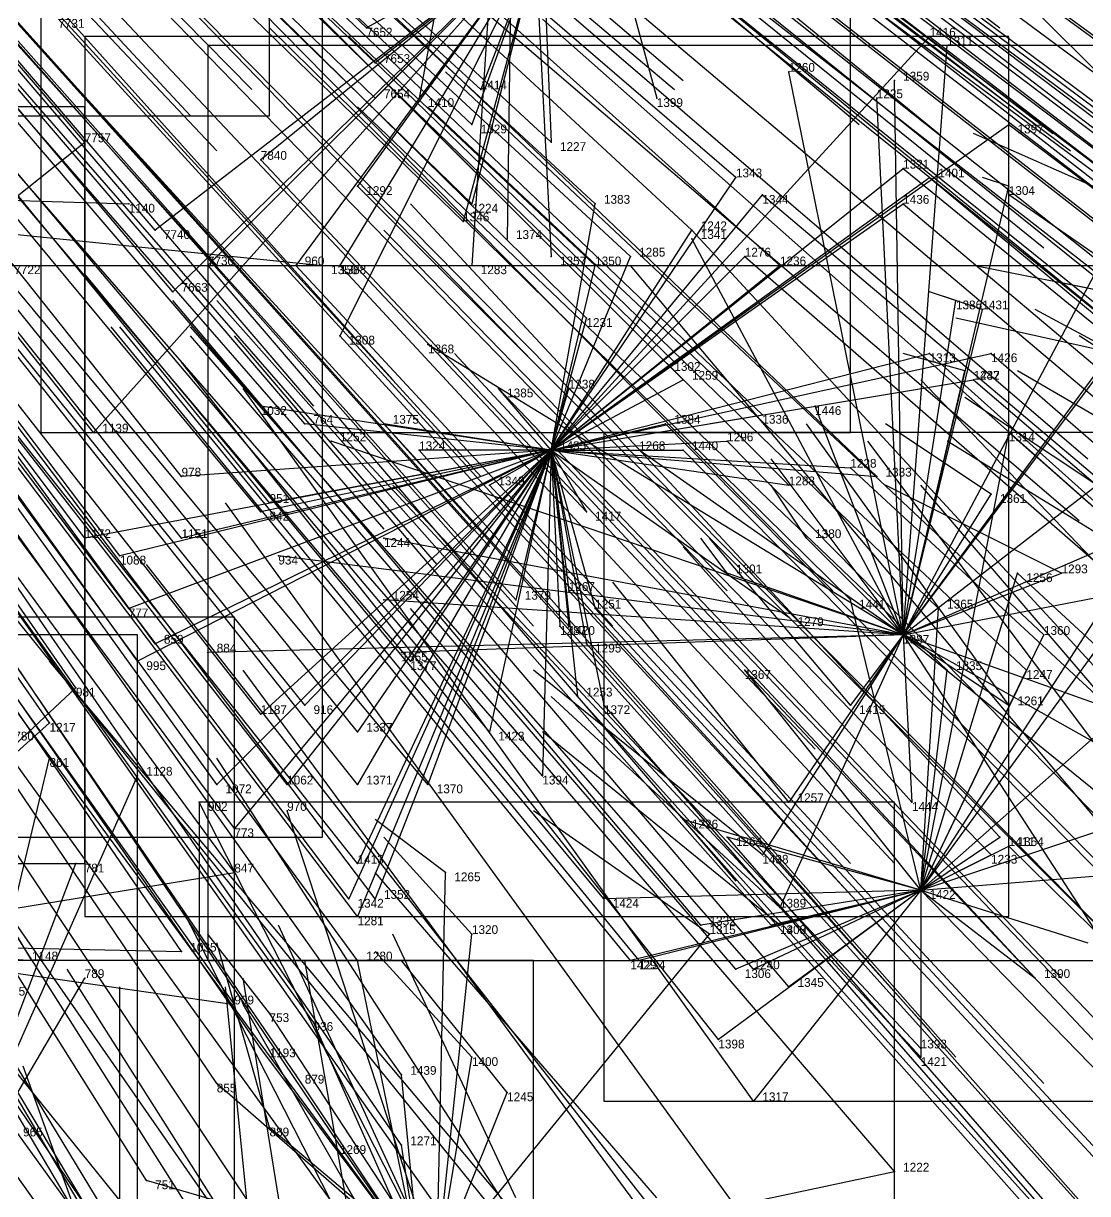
# Model space of a CAD drawing. Extents: x -0.5 to 0.59, y -0.5 to 0.59.
# Drawn here: x 0.224 to 0.345, y -0.3825 to -0.2495 of the extents above; entities that cross this region are included whole.
import ezdxf

# ---------------------------------------------------------------- set-up
doc = ezdxf.new("R2010")
doc.units = 0
for name, color, linetype in [('Clients', 3, 'CONTINUOUS'), ('Facilities', 3, 'CONTINUOUS'), ('Facilities_lines', 3, 'CONTINUOUS'), ('Min_max_boxes', 1, 'CONTINUOUS'), ('Normals', 1, 'CONTINUOUS'), ('Source_points', 5, 'CONTINUOUS'), ('Text', 3, 'CONTINUOUS')]:
    doc.layers.add(name, color=color, linetype=linetype)

msp = doc.modelspace()

# ---------------------------------------------------------------- linework, layer by layer
at = {"layer": 'Clients', "color": 5}
for p in [(0.263, -0.25, -0.907), (0.327, -0.251, -1.029), (0.329, -0.252, -1.25), (0.264, -0.254, -0.916), (0.311, -0.255, -1.25), (0.323, -0.256, -1.25), (0.264, -0.258, -0.923), (0.269, -0.258, -1.25), (0.276, -0.257, -0.942), (0.296, -0.258, -1.25), (0.321, -0.258, -1.25), (0.275, -0.261, -0.949), (0.336, -0.261, -1.064), (0.231, -0.263, -0.874), (0.284, -0.263, -0.968), (0.251, -0.265, -0.911), (0.324, -0.266, -1.046), (0.305, -0.267, -1.012), (0.327, -0.267, -1.055), (0.262, -0.268, -0.937), (0.336, -0.268, -1.25), (0.308, -0.269, -1.022), (0.236, -0.27, -1.25), (0.275, -0.27, -0.963), (0.289, -0.27, -0.989), (0.324, -0.27, -1.054), (0.274, -0.272, -0.964), (0.239, -0.273, -0.908), (0.3, -0.273, -1.014), (0.279, -0.274, -1.25), (0.3, -0.274, -1.25), (0.284, -0.276, -1.25), (0.293, -0.276, -1.006), (0.306, -0.276, -1.029), (0.245, -0.277, -0.923), (0.255, -0.277, -0.942), (0.258, -0.277, -1.25), (0.26, -0.277, -0.95), (0.275, -0.277, -1.25), (0.289, -0.277, -1), (0.31, -0.277, -1.039), (0.241, -0.28, -0.924), (0.33, -0.281, -1.25), (0.288, -0.283, -1.01), (0.333, -0.282, -1.25), (0.26, -0.285, -0.965), (0.27, -0.286, -1.25), (0.327, -0.287, -1.087), (0.334, -0.287, -1.101), (0.298, -0.288, -1.036), (0.331, -0.289, -1.25), (0.278, -0.291, -1.008), (0.286, -0.291, -1.02), (0.299, -0.29, -1.041), (0.332, -0.29, -1.101), (0.251, -0.293, -0.965), (0.314, -0.293, -1.25), (0.256, -0.295, -0.977), (0.265, -0.295, -0.991), (0.297, -0.295, -1.046), (0.308, -0.294, -1.065), (0.232, -0.296, -0.94), (0.336, -0.296, -1.119), (0.259, -0.297, -1.25), (0.304, -0.297, -1.062), (0.269, -0.298, -1.003), (0.294, -0.298, -1.25), (0.299, -0.298, -1.055), (0.318, -0.3, -1.092), (0.242, -0.301, -0.965), (0.321, -0.301, -1.1), (0.277, -0.302, -1.024), (0.311, -0.302, -1.083), (0.334, -0.303, -1.25), (0.252, -0.304, -0.986), (0.251, -0.305, -0.989), (0.288, -0.305, -1.05), (0.231, -0.308, -0.962), (0.242, -0.308, -0.979), (0.265, -0.308, -1.25), (0.313, -0.308, -1.25), (0.235, -0.31, -0.973), (0.253, -0.31, -1.25), (0.304, -0.312, -1.25), (0.337, -0.312, -1.149), (0.342, -0.312, -1.25), (0.265, -0.315, -1.25), (0.28, -0.315, -1.054), (0.286, -0.314, -1.061), (0.318, -0.315, -1.12), (0.236, -0.316, -0.987), (0.289, -0.316, -1.07), (0.328, -0.316, -1.138), (0.311, -0.317, -1.111), (0.285, -0.318, -1.067), (0.286, -0.318, -1.069), (0.34, -0.319, -1.165), (0.239, -0.32, -0.998), (0.288, -0.32, -1.077), (0.245, -0.321, -1.25), (0.267, -0.321, -1.25), (0.237, -0.322, -1), (0.268, -0.322, -1.047), (0.306, -0.323, -1.112), (0.329, -0.323, -1.153), (0.338, -0.323, -1.169), (0.23, -0.325, -0.996), (0.256, -0.327, -1.039), (0.287, -0.326, -1.086), (0.29, -0.327, -1.092), (0.318, -0.327, -1.25), (0.336, -0.327, -1.25), (0.251, -0.328, -1.031), (0.227, -0.329, -1), (0.262, -0.33, -1.053), (0.277, -0.33, -1.078), (0.227, -0.333, -1.25), (0.237, -0.335, -1.25), (0.283, -0.335, -1.096), (0.246, -0.336, -1.042), (0.254, -0.336, -1.052), (0.262, -0.336, -1.065), (0.27, -0.336, -1.079), (0.244, -0.338, -1.25), (0.254, -0.339, -1.25), (0.311, -0.338, -1.25), (0.325, -0.338, -1.25), (0.299, -0.34, -1.133), (0.248, -0.341, -1.054), (0.304, -0.342, -1.145), (0.335, -0.342, -1.197), (0.336, -0.343, -1.2), (0.308, -0.344, -1.25), (0.334, -0.344, -1.199), (0.23, -0.345, -1.25), (0.262, -0.345, -1.082), (0.248, -0.346, -1.063), (0.272, -0.346, -1.25), (0.261, -0.349, -1.091), (0.264, -0.349, -1.093), (0.29, -0.349, -1.135), (0.262, -0.351, -1.095), (0.31, -0.35, -1.25), (0.301, -0.352, -1.158), (0.309, -0.352, -1.172), (0.31, -0.352, -1.25), (0.275, -0.353, -1.25), (0.302, -0.353, -1.25), (0.242, -0.355, -1.075), (0.225, -0.356, -1.052), (0.262, -0.356, -1.105), (0.293, -0.356, -1.152), (0.294, -0.356, -1.155), (0.305, -0.357, -1.175), (0.307, -0.357, -1.176), (0.231, -0.358, -1.25), (0.311, -0.359, -1.188), (0.339, -0.358, -1.233), (0.248, -0.361, -1.095), (0.252, -0.362, -1.25), (0.257, -0.363, -1.113), (0.303, -0.365, -1.186), (0.251, -0.366, -1.111), (0.275, -0.367, -1.25), (0.326, -0.366, -1.25), (0.326, -0.367, -1.227), (0.255, -0.369, -1.122), (0.267, -0.369, -1.139), (0.246, -0.37, -1.111), (0.279, -0.371, -1.25), (0.307, -0.372, -1.206), (0.252, -0.375, -1.25), (0.26, -0.377, -1.145), (0.267, -0.377, -1.154), (0.323, -0.38, -1.246), (0.238, -0.381, -1.124)]:
    msp.add_point(p, dxfattribs=at)
at = {"layer": 'Facilities', "color": 3}
for p in [(0.284, -0.298, -1.029), (0.324, -0.319, -1.25), (0.326, -0.348, -1.193)]:
    msp.add_point(p, dxfattribs=at)
at = {"layer": 'Facilities_lines', "color": 3}
for p, q in [((0.28, -0.199, -1.25), (0.269, -0.258, -1.25)), ((0.28, -0.199, -1.25), (0.275, -0.277, -1.25)), ((0.28, -0.199, -1.25), (0.279, -0.274, -1.25)), ((0.28, -0.199, -1.25), (0.284, -0.276, -1.25)), ((0.28, -0.199, -1.25), (0.296, -0.258, -1.25)), ((0.283, -0.239, -0.925), (0.232, -0.296, -0.94)), ((0.283, -0.239, -0.925), (0.239, -0.273, -0.908)), ((0.283, -0.239, -0.925), (0.241, -0.28, -0.924)), ((0.283, -0.239, -0.925), (0.245, -0.277, -0.923)), ((0.283, -0.239, -0.925), (0.251, -0.265, -0.911)), ((0.283, -0.239, -0.925), (0.255, -0.277, -0.942)), ((0.283, -0.239, -0.925), (0.26, -0.285, -0.965)), ((0.283, -0.239, -0.925), (0.26, -0.277, -0.95)), ((0.283, -0.239, -0.925), (0.262, -0.268, -0.937)), ((0.283, -0.239, -0.925), (0.263, -0.25, -0.907)), ((0.283, -0.239, -0.925), (0.264, -0.254, -0.916)), ((0.283, -0.239, -0.925), (0.264, -0.258, -0.923)), ((0.283, -0.239, -0.925), (0.274, -0.272, -0.964)), ((0.283, -0.239, -0.925), (0.275, -0.27, -0.963)), ((0.283, -0.239, -0.925), (0.275, -0.261, -0.949)), ((0.283, -0.239, -0.925), (0.276, -0.257, -0.942)), ((0.283, -0.239, -0.925), (0.284, -0.263, -0.968)), ((0.284, -0.298, -1.029), (0.327, -0.251, -1.029)), ((0.324, -0.319, -1.25), (0.329, -0.252, -1.25)), ((0.324, -0.319, -1.25), (0.311, -0.255, -1.25)), ((0.324, -0.319, -1.25), (0.323, -0.256, -1.25)), ((0.324, -0.319, -1.25), (0.321, -0.258, -1.25)), ((0.284, -0.298, -1.029), (0.336, -0.261, -1.064)), ((0.172, -0.31, -0.886), (0.231, -0.263, -0.874)), ((0.284, -0.298, -1.029), (0.324, -0.266, -1.046)), ((0.284, -0.298, -1.029), (0.305, -0.267, -1.012)), ((0.284, -0.298, -1.029), (0.327, -0.267, -1.055)), ((0.169, -0.268, -1.25), (0.236, -0.27, -1.25)), ((0.169, -0.268, -1.25), (0.258, -0.277, -1.25)), ((0.324, -0.319, -1.25), (0.336, -0.268, -1.25)), ((0.284, -0.298, -1.029), (0.308, -0.269, -1.022)), ((0.284, -0.298, -1.029), (0.289, -0.27, -0.989)), ((0.284, -0.298, -1.029), (0.324, -0.27, -1.054)), ((0.324, -0.319, -1.25), (0.35, -0.27, -1.25)), ((0.284, -0.298, -1.029), (0.3, -0.273, -1.014)), ((0.324, -0.319, -1.25), (0.3, -0.274, -1.25)), ((0.284, -0.298, -1.029), (0.306, -0.276, -1.029)), ((0.284, -0.298, -1.029), (0.293, -0.276, -1.006)), ((0.284, -0.298, -1.029), (0.31, -0.277, -1.039)), ((0.284, -0.298, -1.029), (0.289, -0.277, -1)), ((0.324, -0.319, -1.25), (0.33, -0.281, -1.25)), ((0.324, -0.319, -1.25), (0.352, -0.281, -1.25)), ((0.284, -0.298, -1.029), (0.288, -0.283, -1.01)), ((0.324, -0.319, -1.25), (0.333, -0.282, -1.25)), ((0.324, -0.319, -1.25), (0.27, -0.286, -1.25)), ((0.284, -0.298, -1.029), (0.327, -0.287, -1.087)), ((0.284, -0.298, -1.029), (0.334, -0.287, -1.101)), ((0.324, -0.319, -1.25), (0.348, -0.287, -1.25)), ((0.284, -0.298, -1.029), (0.298, -0.288, -1.036)), ((0.324, -0.319, -1.25), (0.331, -0.289, -1.25)), ((0.284, -0.298, -1.029), (0.278, -0.291, -1.008)), ((0.284, -0.298, -1.029), (0.299, -0.29, -1.041)), ((0.284, -0.298, -1.029), (0.332, -0.29, -1.101)), ((0.284, -0.298, -1.029), (0.286, -0.291, -1.02)), ((0.284, -0.298, -1.029), (0.251, -0.293, -0.965)), ((0.324, -0.319, -1.25), (0.314, -0.293, -1.25)), ((0.284, -0.298, -1.029), (0.256, -0.295, -0.977)), ((0.284, -0.298, -1.029), (0.265, -0.295, -0.991)), ((0.284, -0.298, -1.029), (0.308, -0.294, -1.065)), ((0.284, -0.298, -1.029), (0.297, -0.295, -1.046)), ((0.326, -0.348, -1.193), (0.336, -0.296, -1.119)), ((0.324, -0.319, -1.25), (0.259, -0.297, -1.25)), ((0.284, -0.298, -1.029), (0.304, -0.297, -1.062)), ((0.284, -0.298, -1.029), (0.231, -0.308, -0.962)), ((0.284, -0.298, -1.029), (0.235, -0.31, -0.973)), ((0.284, -0.298, -1.029), (0.236, -0.316, -0.987)), ((0.284, -0.298, -1.029), (0.237, -0.322, -1)), ((0.284, -0.298, -1.029), (0.239, -0.32, -0.998)), ((0.284, -0.298, -1.029), (0.242, -0.308, -0.979)), ((0.284, -0.298, -1.029), (0.242, -0.301, -0.965)), ((0.284, -0.298, -1.029), (0.246, -0.336, -1.042)), ((0.284, -0.298, -1.029), (0.248, -0.341, -1.054)), ((0.284, -0.298, -1.029), (0.251, -0.305, -0.989)), ((0.284, -0.298, -1.029), (0.251, -0.328, -1.031)), ((0.284, -0.298, -1.029), (0.252, -0.304, -0.986)), ((0.284, -0.298, -1.029), (0.254, -0.336, -1.052)), ((0.284, -0.298, -1.029), (0.256, -0.327, -1.039)), ((0.284, -0.298, -1.029), (0.261, -0.349, -1.091)), ((0.284, -0.298, -1.029), (0.262, -0.351, -1.095)), ((0.284, -0.298, -1.029), (0.262, -0.33, -1.053)), ((0.284, -0.298, -1.029), (0.262, -0.336, -1.065)), ((0.284, -0.298, -1.029), (0.262, -0.345, -1.082)), ((0.284, -0.298, -1.029), (0.264, -0.349, -1.093)), ((0.284, -0.298, -1.029), (0.268, -0.322, -1.047)), ((0.284, -0.298, -1.029), (0.269, -0.298, -1.003)), ((0.284, -0.298, -1.029), (0.27, -0.336, -1.079)), ((0.284, -0.298, -1.029), (0.277, -0.33, -1.078)), ((0.284, -0.298, -1.029), (0.277, -0.302, -1.024)), ((0.284, -0.298, -1.029), (0.28, -0.315, -1.054)), ((0.284, -0.298, -1.029), (0.283, -0.335, -1.096)), ((0.284, -0.298, -1.029), (0.289, -0.316, -1.07)), ((0.284, -0.298, -1.029), (0.286, -0.314, -1.061)), ((0.284, -0.298, -1.029), (0.285, -0.318, -1.067)), ((0.284, -0.298, -1.029), (0.288, -0.32, -1.077)), ((0.284, -0.298, -1.029), (0.318, -0.3, -1.092)), ((0.284, -0.298, -1.029), (0.311, -0.302, -1.083)), ((0.284, -0.298, -1.029), (0.287, -0.326, -1.086)), ((0.284, -0.298, -1.029), (0.321, -0.301, -1.1)), ((0.284, -0.298, -1.029), (0.29, -0.327, -1.092)), ((0.284, -0.298, -1.029), (0.288, -0.305, -1.05)), ((0.284, -0.298, -1.029), (0.286, -0.318, -1.069)), ((0.284, -0.298, -1.029), (0.311, -0.317, -1.111)), ((0.284, -0.298, -1.029), (0.299, -0.298, -1.055)), ((0.324, -0.319, -1.25), (0.294, -0.298, -1.25)), ((0.324, -0.319, -1.25), (0.346, -0.302, -1.25)), ((0.324, -0.319, -1.25), (0.334, -0.303, -1.25)), ((0.324, -0.319, -1.25), (0.361, -0.303, -1.25)), ((0.324, -0.319, -1.25), (0.265, -0.308, -1.25)), ((0.324, -0.319, -1.25), (0.313, -0.308, -1.25)), ((0.324, -0.319, -1.25), (0.253, -0.31, -1.25)), ((0.326, -0.348, -1.193), (0.353, -0.311, -1.175)), ((0.324, -0.319, -1.25), (0.304, -0.312, -1.25)), ((0.324, -0.319, -1.25), (0.342, -0.312, -1.25)), ((0.326, -0.348, -1.193), (0.337, -0.312, -1.149)), ((0.324, -0.319, -1.25), (0.355, -0.313, -1.25)), ((0.324, -0.319, -1.25), (0.265, -0.315, -1.25)), ((0.326, -0.348, -1.193), (0.318, -0.315, -1.12)), ((0.326, -0.348, -1.193), (0.328, -0.316, -1.138)), ((0.326, -0.348, -1.193), (0.346, -0.317, -1.172)), ((0.324, -0.319, -1.25), (0.245, -0.321, -1.25)), ((0.324, -0.319, -1.25), (0.267, -0.321, -1.25)), ((0.324, -0.319, -1.25), (0.308, -0.344, -1.25)), ((0.324, -0.319, -1.25), (0.31, -0.35, -1.25)), ((0.324, -0.319, -1.25), (0.311, -0.338, -1.25)), ((0.324, -0.319, -1.25), (0.318, -0.327, -1.25)), ((0.324, -0.319, -1.25), (0.336, -0.327, -1.25)), ((0.324, -0.319, -1.25), (0.356, -0.337, -1.25)), ((0.324, -0.319, -1.25), (0.369, -0.335, -1.25)), ((0.324, -0.319, -1.25), (0.348, -0.356, -1.244)), ((0.324, -0.319, -1.25), (0.356, -0.345, -1.25)), ((0.324, -0.319, -1.25), (0.325, -0.338, -1.25)), ((0.326, -0.348, -1.193), (0.36, -0.318, -1.201)), ((0.326, -0.348, -1.193), (0.34, -0.319, -1.165)), ((0.326, -0.348, -1.193), (0.306, -0.323, -1.112)), ((0.326, -0.348, -1.193), (0.329, -0.323, -1.153)), ((0.326, -0.348, -1.193), (0.338, -0.323, -1.169)), ((0.199, -0.354, -1.015), (0.23, -0.325, -0.996)), ((0.199, -0.354, -1.015), (0.227, -0.329, -1)), ((0.214, -0.387, -1.25), (0.227, -0.333, -1.25)), ((0.214, -0.387, -1.25), (0.237, -0.335, -1.25)), ((0.326, -0.348, -1.193), (0.359, -0.337, -1.232)), ((0.271, -0.391, -1.25), (0.244, -0.338, -1.25)), ((0.271, -0.391, -1.25), (0.254, -0.339, -1.25)), ((0.326, -0.348, -1.193), (0.299, -0.34, -1.133)), ((0.326, -0.348, -1.193), (0.304, -0.342, -1.145)), ((0.326, -0.348, -1.193), (0.335, -0.342, -1.197)), ((0.326, -0.348, -1.193), (0.336, -0.343, -1.2)), ((0.326, -0.348, -1.193), (0.334, -0.344, -1.199)), ((0.214, -0.387, -1.25), (0.23, -0.345, -1.25)), ((0.199, -0.354, -1.015), (0.248, -0.346, -1.063)), ((0.271, -0.391, -1.25), (0.272, -0.346, -1.25)), ((0.326, -0.348, -1.193), (0.351, -0.346, -1.232)), ((0.326, -0.348, -1.193), (0.29, -0.349, -1.135)), ((0.326, -0.348, -1.193), (0.293, -0.356, -1.152)), ((0.326, -0.348, -1.193), (0.294, -0.356, -1.155)), ((0.326, -0.348, -1.193), (0.301, -0.352, -1.158)), ((0.326, -0.348, -1.193), (0.303, -0.365, -1.186)), ((0.326, -0.348, -1.193), (0.305, -0.357, -1.175)), ((0.326, -0.348, -1.193), (0.307, -0.357, -1.176)), ((0.326, -0.348, -1.193), (0.307, -0.372, -1.206)), ((0.326, -0.348, -1.193), (0.309, -0.352, -1.172)), ((0.326, -0.348, -1.193), (0.31, -0.352, -1.25)), ((0.326, -0.348, -1.193), (0.311, -0.359, -1.188)), ((0.326, -0.348, -1.193), (0.326, -0.366, -1.25)), ((0.326, -0.348, -1.193), (0.345, -0.354, -1.236)), ((0.326, -0.348, -1.193), (0.339, -0.358, -1.233)), ((0.326, -0.348, -1.193), (0.326, -0.367, -1.227)), ((0.271, -0.391, -1.25), (0.302, -0.353, -1.25)), ((0.271, -0.391, -1.25), (0.275, -0.353, -1.25)), ((0.199, -0.354, -1.015), (0.248, -0.361, -1.095)), ((0.199, -0.354, -1.015), (0.242, -0.355, -1.075)), ((0.199, -0.354, -1.015), (0.225, -0.356, -1.052)), ((0.269, -0.39, -1.184), (0.262, -0.356, -1.105)), ((0.214, -0.387, -1.25), (0.231, -0.358, -1.25)), ((0.271, -0.391, -1.25), (0.252, -0.362, -1.25)), ((0.269, -0.39, -1.184), (0.257, -0.363, -1.113)), ((0.269, -0.39, -1.184), (0.251, -0.366, -1.111)), ((0.271, -0.391, -1.25), (0.275, -0.367, -1.25)), ((0.269, -0.39, -1.184), (0.255, -0.369, -1.122)), ((0.269, -0.39, -1.184), (0.267, -0.369, -1.139)), ((0.269, -0.39, -1.184), (0.246, -0.37, -1.111)), ((0.271, -0.391, -1.25), (0.279, -0.371, -1.25)), ((0.271, -0.391, -1.25), (0.252, -0.375, -1.25)), ((0.269, -0.39, -1.184), (0.26, -0.377, -1.145)), ((0.269, -0.39, -1.184), (0.267, -0.377, -1.154)), ((0.271, -0.391, -1.25), (0.323, -0.38, -1.246)), ((0.269, -0.39, -1.184), (0.238, -0.381, -1.124))]:
    msp.add_line(p, q, dxfattribs=at)
at = {"layer": 'Min_max_boxes', "color": 1}
for p, q in [((0.252, -0.26, -0.83), (0.252, -0.154, -0.83)), ((0.252, -0.26, -0.684), (0.252, -0.154, -0.684)), ((0.258, -0.342, -1.25), (0.258, -0.171, -1.25)), ((0.258, -0.342, -1.25), (0.258, -0.171, -1.25)), ((0.226, -0.19, -0.999), (0.226, -0.296, -0.999)), ((0.226, -0.19, -0.837), (0.226, -0.296, -0.837)), ((0.318, -0.296, -0.999), (0.318, -0.19, -0.999)), ((0.318, -0.296, -0.837), (0.318, -0.19, -0.837)), ((0.336, -0.251, -1.111), (0.231, -0.251, -1.111)), ((0.231, -0.251, -1.111), (0.231, -0.351, -1.111)), ((0.336, -0.251, -0.962), (0.231, -0.251, -0.962)), ((0.231, -0.251, -0.962), (0.231, -0.351, -0.962)), ((0.231, -0.251, -1.111), (0.231, -0.251, -0.962)), ((0.336, -0.351, -1.111), (0.336, -0.251, -1.111)), ((0.336, -0.351, -0.962), (0.336, -0.251, -0.962)), ((0.336, -0.251, -1.111), (0.336, -0.251, -0.962)), ((0.369, -0.252, -1.25), (0.245, -0.252, -1.25)), ((0.245, -0.252, -1.25), (0.245, -0.356, -1.25)), ((0.369, -0.252, -1.244), (0.245, -0.252, -1.244)), ((0.245, -0.252, -1.244), (0.245, -0.356, -1.244)), ((0.245, -0.252, -1.25), (0.245, -0.252, -1.244)), ((0.231, -0.259, -0.949), (0.084, -0.259, -0.949)), ((0.231, -0.259, -0.83), (0.084, -0.259, -0.83)), ((0.231, -0.345, -0.949), (0.231, -0.259, -0.949)), ((0.231, -0.345, -0.83), (0.231, -0.259, -0.83)), ((0.231, -0.259, -0.949), (0.231, -0.259, -0.83)), ((0.129, -0.26, -0.83), (0.252, -0.26, -0.83)), ((0.129, -0.26, -0.684), (0.252, -0.26, -0.684)), ((0.252, -0.26, -0.83), (0.252, -0.26, -0.684)), ((0.193, -0.277, -1.25), (0.356, -0.277, -1.25)), ((0.193, -0.277, -1.25), (0.356, -0.277, -1.25)), ((0.226, -0.296, -0.999), (0.318, -0.296, -0.999)), ((0.226, -0.296, -0.837), (0.318, -0.296, -0.837)), ((0.226, -0.296, -0.999), (0.226, -0.296, -0.837)), ((0.36, -0.296, -1.25), (0.29, -0.296, -1.25)), ((0.29, -0.296, -1.25), (0.29, -0.372, -1.25)), ((0.36, -0.296, -1.112), (0.29, -0.296, -1.112)), ((0.29, -0.296, -1.112), (0.29, -0.372, -1.112)), ((0.29, -0.296, -1.25), (0.29, -0.296, -1.112)), ((0.318, -0.296, -0.999), (0.318, -0.296, -0.837)), ((0.248, -0.317, -1.101), (0.133, -0.317, -1.101)), ((0.248, -0.317, -0.96), (0.133, -0.317, -0.96)), ((0.248, -0.405, -1.101), (0.248, -0.317, -1.101)), ((0.248, -0.405, -0.96), (0.248, -0.317, -0.96)), ((0.248, -0.317, -1.101), (0.248, -0.317, -0.96)), ((0.237, -0.319, -1.25), (0.176, -0.319, -1.25)), ((0.237, -0.319, -1.25), (0.176, -0.319, -1.25)), ((0.237, -0.412, -1.25), (0.237, -0.319, -1.25)), ((0.237, -0.412, -1.25), (0.237, -0.319, -1.25)), ((0.237, -0.319, -1.25), (0.237, -0.319, -1.25)), ((0.323, -0.338, -1.25), (0.244, -0.338, -1.25)), ((0.244, -0.338, -1.25), (0.244, -0.427, -1.25)), ((0.323, -0.338, -1.227), (0.244, -0.338, -1.227)), ((0.244, -0.338, -1.227), (0.244, -0.427, -1.227)), ((0.244, -0.338, -1.25), (0.244, -0.338, -1.227)), ((0.323, -0.427, -1.25), (0.323, -0.338, -1.25)), ((0.323, -0.427, -1.227), (0.323, -0.338, -1.227)), ((0.323, -0.338, -1.25), (0.323, -0.338, -1.227)), ((0.08, -0.342, -1.25), (0.258, -0.342, -1.25)), ((0.08, -0.342, -1.25), (0.258, -0.342, -1.25)), ((0.258, -0.342, -1.25), (0.258, -0.342, -1.25)), ((0.084, -0.345, -0.949), (0.231, -0.345, -0.949)), ((0.084, -0.345, -0.83), (0.231, -0.345, -0.83)), ((0.231, -0.345, -0.949), (0.231, -0.345, -0.83)), ((0.231, -0.351, -1.111), (0.336, -0.351, -1.111)), ((0.231, -0.351, -0.962), (0.336, -0.351, -0.962)), ((0.231, -0.351, -1.111), (0.231, -0.351, -0.962)), ((0.336, -0.351, -1.111), (0.336, -0.351, -0.962)), ((0.282, -0.356, -1.209), (0.203, -0.356, -1.209)), ((0.282, -0.356, -1.105), (0.203, -0.356, -1.105)), ((0.245, -0.356, -1.25), (0.369, -0.356, -1.25)), ((0.245, -0.356, -1.244), (0.369, -0.356, -1.244)), ((0.245, -0.356, -1.25), (0.245, -0.356, -1.244)), ((0.282, -0.413, -1.209), (0.282, -0.356, -1.209)), ((0.282, -0.413, -1.105), (0.282, -0.356, -1.105)), ((0.282, -0.356, -1.209), (0.282, -0.356, -1.105)), ((0.29, -0.372, -1.25), (0.36, -0.372, -1.25)), ((0.29, -0.372, -1.112), (0.36, -0.372, -1.112)), ((0.29, -0.372, -1.25), (0.29, -0.372, -1.112))]:
    msp.add_line(p, q, dxfattribs=at)
at = {"layer": 'Normals', "color": 1}
for p, q in [((0.263, -0.25, -0.907), (0.196, -0.186, -0.945)), ((0.264, -0.254, -0.916), (0.197, -0.19, -0.953)), ((0.179, -0.191, -0.655), (0.243, -0.26, -0.619)), ((0.185, -0.191, -0.664), (0.25, -0.257, -0.628)), ((0.231, -0.263, -0.874), (0.17, -0.192, -0.911)), ((0.264, -0.258, -0.923), (0.197, -0.193, -0.96)), ((0.276, -0.257, -0.942), (0.207, -0.194, -0.978)), ((0.261, -0.194, -0.813), (0.335, -0.25, -0.775)), ((0.182, -0.196, -0.669), (0.246, -0.264, -0.633)), ((0.229, -0.196, -0.753), (0.299, -0.256, -0.716)), ((0.275, -0.261, -0.949), (0.207, -0.197, -0.985)), ((0.227, -0.197, -0.752), (0.298, -0.257, -0.715)), ((0.284, -0.263, -0.968), (0.216, -0.2, -1.005)), ((0.248, -0.201, -0.798), (0.319, -0.261, -0.761)), ((0.239, -0.273, -0.908), (0.179, -0.203, -0.945)), ((0.256, -0.203, -0.818), (0.328, -0.262, -0.78)), ((0.265, -0.204, -0.837), (0.339, -0.261, -0.801)), ((0.275, -0.27, -0.963), (0.208, -0.205, -1)), ((0.305, -0.267, -1.012), (0.234, -0.206, -1.049)), ((0.267, -0.205, -0.842), (0.341, -0.262, -0.806)), ((0.274, -0.206, -0.857), (0.348, -0.262, -0.82)), ((0.184, -0.207, -0.693), (0.246, -0.277, -0.656)), ((0.274, -0.272, -0.964), (0.207, -0.207, -1.001)), ((0.289, -0.27, -0.989), (0.221, -0.207, -1.027)), ((0.269, -0.208, -0.851), (0.343, -0.264, -0.814)), ((0.272, -0.208, -0.855), (0.346, -0.264, -0.819)), ((0.241, -0.28, -0.924), (0.181, -0.209, -0.961)), ((0.3, -0.273, -1.014), (0.232, -0.21, -1.052)), ((0.277, -0.21, -0.869), (0.351, -0.266, -0.832)), ((0.28, -0.21, -0.876), (0.355, -0.266, -0.84)), ((0.289, -0.277, -1), (0.221, -0.213, -1.038)), ((0.293, -0.276, -1.006), (0.225, -0.213, -1.044)), ((0.31, -0.277, -1.039), (0.241, -0.215, -1.076)), ((0.267, -0.216, -0.86), (0.34, -0.275, -0.823)), ((0.288, -0.283, -1.01), (0.222, -0.218, -1.048)), ((0.283, -0.218, -0.894), (0.357, -0.274, -0.857)), ((0.204, -0.221, -0.751), (0.266, -0.29, -0.714)), ((0.217, -0.221, -0.774), (0.282, -0.288, -0.737)), ((0.251, -0.293, -0.965), (0.191, -0.223, -1.003)), ((0.197, -0.223, -0.743), (0.257, -0.293, -0.706)), ((0.298, -0.288, -1.036), (0.231, -0.223, -1.073)), ((0.232, -0.296, -0.94), (0.175, -0.224, -0.978)), ((0.299, -0.29, -1.041), (0.233, -0.224, -1.078)), ((0.277, -0.224, -0.89), (0.35, -0.281, -0.853)), ((0.309, -0.224, -0.955), (0.384, -0.279, -0.917)), ((0.256, -0.295, -0.977), (0.196, -0.225, -1.014)), ((0.29, -0.225, -0.917), (0.364, -0.28, -0.879)), ((0.386, -0.295, -1.214), (0.316, -0.225, -1.229)), ((0.294, -0.227, -0.928), (0.367, -0.284, -0.891)), ((0.242, -0.301, -0.965), (0.184, -0.228, -1.002)), ((0.224, -0.228, -0.799), (0.289, -0.294, -0.762)), ((0.314, -0.228, -0.97), (0.389, -0.283, -0.933)), ((0.308, -0.294, -1.065), (0.241, -0.23, -1.102)), ((0.306, -0.231, -0.958), (0.379, -0.287, -0.92)), ((0.252, -0.304, -0.986), (0.193, -0.232, -1.024)), ((0.213, -0.232, -0.787), (0.276, -0.301, -0.75)), ((0.231, -0.308, -0.962), (0.175, -0.234, -0.999)), ((0.251, -0.305, -0.989), (0.192, -0.234, -1.026)), ((0.286, -0.233, -0.923), (0.358, -0.292, -0.885)), ((0.311, -0.234, -0.973), (0.385, -0.289, -0.936)), ((0.242, -0.308, -0.979), (0.184, -0.235, -1.016)), ((0.235, -0.31, -0.973), (0.179, -0.236, -1.01)), ((0.311, -0.302, -1.083), (0.245, -0.236, -1.12)), ((0.32, -0.236, -0.993), (0.394, -0.291, -0.957)), ((0.204, -0.237, -0.783), (0.265, -0.307, -0.745)), ((0.213, -0.238, -0.799), (0.275, -0.307, -0.762)), ((0.288, -0.305, -1.05), (0.225, -0.238, -1.087)), ((0.321, -0.301, -1.1), (0.254, -0.237, -1.137)), ((0.274, -0.238, -0.909), (0.345, -0.299, -0.872)), ((0.317, -0.237, -0.99), (0.392, -0.293, -0.953)), ((0.283, -0.239, -0.925), (0.354, -0.299, -0.888)), ((0.297, -0.239, -0.952), (0.369, -0.297, -0.915)), ((0.299, -0.239, -0.958), (0.372, -0.297, -0.92)), ((0.215, -0.24, -0.805), (0.277, -0.309, -0.768)), ((0.236, -0.316, -0.987), (0.18, -0.242, -1.023)), ((0.21, -0.241, -0.799), (0.271, -0.311, -0.761)), ((0.296, -0.242, -0.956), (0.368, -0.3, -0.919)), ((0.313, -0.243, -0.991), (0.387, -0.3, -0.955)), ((0.319, -0.243, -1.003), (0.393, -0.3, -0.966)), ((0.239, -0.32, -0.998), (0.184, -0.245, -1.035)), ((0.28, -0.315, -1.054), (0.218, -0.246, -1.091)), ((0.274, -0.246, -0.92), (0.344, -0.306, -0.882)), ((0.302, -0.246, -0.974), (0.374, -0.304, -0.937)), ((0.311, -0.245, -0.99), (0.384, -0.302, -0.953)), ((0.237, -0.322, -1), (0.183, -0.247, -1.037)), ((0.239, -0.247, -0.86), (0.304, -0.314, -0.823)), ((0.314, -0.247, -0.999), (0.387, -0.304, -0.962)), ((0.22, -0.248, -0.83), (0.282, -0.318, -0.793)), ((0.251, -0.248, -0.883), (0.316, -0.314, -0.845)), ((0.23, -0.325, -0.996), (0.177, -0.249, -1.033)), ((0.286, -0.318, -1.069), (0.223, -0.249, -1.106)), ((0.228, -0.249, -0.844), (0.291, -0.318, -0.808)), ((0.318, -0.315, -1.12), (0.252, -0.25, -1.157)), ((0.353, -0.311, -1.175), (0.283, -0.249, -1.212)), ((0.268, -0.322, -1.047), (0.208, -0.251, -1.084)), ((0.328, -0.316, -1.138), (0.261, -0.251, -1.175)), ((0.327, -0.251, -1.029), (0.4, -0.307, -0.993)), ((0.329, -0.252, -1.25), (0.329, -0.252, -1.15)), ((0.227, -0.329, -1), (0.174, -0.253, -1.037)), ((0.251, -0.328, -1.031), (0.193, -0.254, -1.068)), ((0.256, -0.327, -1.039), (0.198, -0.255, -1.076)), ((0.34, -0.319, -1.165), (0.272, -0.255, -1.202)), ((0.311, -0.255, -1.25), (0.311, -0.255, -1.15)), ((0.323, -0.256, -1.25), (0.323, -0.256, -1.15)), ((0.262, -0.33, -1.053), (0.204, -0.258, -1.091)), ((0.269, -0.258, -1.25), (0.269, -0.258, -1.15)), ((0.296, -0.258, -1.25), (0.296, -0.258, -1.15)), ((0.321, -0.258, -1.25), (0.321, -0.258, -1.15)), ((0.277, -0.33, -1.078), (0.217, -0.259, -1.115)), ((0.329, -0.323, -1.153), (0.262, -0.259, -1.189)), ((0.338, -0.323, -1.169), (0.27, -0.259, -1.206)), ((0.246, -0.336, -1.042), (0.192, -0.261, -1.079)), ((0.35, -0.27, -1.25), (0.332, -0.262, -1.152)), ((0.336, -0.261, -1.064), (0.41, -0.317, -1.027)), ((0.254, -0.336, -1.052), (0.197, -0.263, -1.09)), ((0.262, -0.336, -1.065), (0.204, -0.263, -1.103)), ((0.27, -0.336, -1.079), (0.211, -0.265, -1.116)), ((0.283, -0.335, -1.096), (0.222, -0.265, -1.133)), ((0.251, -0.265, -0.911), (0.314, -0.332, -0.874)), ((0.324, -0.266, -1.046), (0.395, -0.324, -1.009)), ((0.248, -0.341, -1.054), (0.193, -0.267, -1.092)), ((0.327, -0.267, -1.055), (0.398, -0.326, -1.018)), ((0.336, -0.268, -1.25), (0.333, -0.267, -1.15)), ((0.262, -0.268, -0.937), (0.328, -0.334, -0.9)), ((0.308, -0.269, -1.022), (0.379, -0.329, -0.986)), ((0.391, -0.307, -1.243), (0.336, -0.269, -1.169)), ((0.248, -0.346, -1.063), (0.193, -0.271, -1.101)), ((0.236, -0.27, -1.25), (0.236, -0.27, -1.15)), ((0.335, -0.342, -1.197), (0.268, -0.27, -1.214)), ((0.324, -0.27, -1.054), (0.395, -0.33, -1.017)), ((0.262, -0.345, -1.082), (0.204, -0.272, -1.12)), ((0.334, -0.344, -1.199), (0.265, -0.273, -1.213)), ((0.359, -0.337, -1.232), (0.3, -0.273, -1.183)), ((0.261, -0.349, -1.091), (0.205, -0.275, -1.128)), ((0.264, -0.349, -1.093), (0.208, -0.275, -1.13)), ((0.279, -0.274, -1.25), (0.279, -0.274, -1.15)), ((0.3, -0.274, -1.25), (0.3, -0.274, -1.15)), ((0.225, -0.356, -1.052), (0.176, -0.276, -1.088)), ((0.284, -0.276, -1.25), (0.284, -0.276, -1.15)), ((0.306, -0.276, -1.029), (0.376, -0.337, -0.992)), ((0.262, -0.351, -1.095), (0.206, -0.277, -1.132)), ((0.245, -0.277, -0.923), (0.305, -0.347, -0.885)), ((0.255, -0.277, -0.942), (0.318, -0.345, -0.904)), ((0.258, -0.277, -1.25), (0.258, -0.277, -1.15)), ((0.26, -0.277, -0.95), (0.323, -0.345, -0.912)), ((0.275, -0.277, -1.25), (0.275, -0.277, -1.15)), ((0.351, -0.346, -1.232), (0.293, -0.277, -1.188)), ((0.352, -0.281, -1.25), (0.332, -0.277, -1.152)), ((0.242, -0.355, -1.075), (0.19, -0.279, -1.113)), ((0.29, -0.349, -1.135), (0.231, -0.278, -1.172)), ((0.367, -0.284, -1.25), (0.342, -0.279, -1.153)), ((0.33, -0.281, -1.25), (0.327, -0.28, -1.15)), ((0.333, -0.282, -1.25), (0.327, -0.28, -1.15)), ((0.262, -0.356, -1.105), (0.207, -0.281, -1.142)), ((0.301, -0.352, -1.158), (0.241, -0.281, -1.195)), ((0.309, -0.352, -1.172), (0.246, -0.281, -1.202)), ((0.348, -0.287, -1.25), (0.33, -0.283, -1.152)), ((0.376, -0.302, -1.25), (0.339, -0.282, -1.159)), ((0.293, -0.356, -1.152), (0.234, -0.284, -1.189)), ((0.294, -0.356, -1.155), (0.235, -0.284, -1.192)), ((0.307, -0.357, -1.176), (0.243, -0.284, -1.203)), ((0.248, -0.361, -1.095), (0.194, -0.285, -1.132)), ((0.305, -0.357, -1.175), (0.243, -0.285, -1.203)), ((0.311, -0.359, -1.188), (0.248, -0.285, -1.212)), ((0.26, -0.285, -0.965), (0.323, -0.354, -0.928)), ((0.387, -0.313, -1.245), (0.344, -0.285, -1.159)), ((0.27, -0.286, -1.25), (0.27, -0.286, -1.15)), ((0.339, -0.358, -1.233), (0.273, -0.287, -1.211)), ((0.331, -0.289, -1.25), (0.324, -0.287, -1.15)), ((0.327, -0.287, -1.087), (0.396, -0.349, -1.05)), ((0.334, -0.287, -1.101), (0.404, -0.348, -1.063)), ((0.257, -0.363, -1.113), (0.203, -0.288, -1.15)), ((0.303, -0.365, -1.186), (0.242, -0.288, -1.203)), ((0.361, -0.303, -1.25), (0.337, -0.289, -1.154)), ((0.251, -0.366, -1.111), (0.198, -0.29, -1.148)), ((0.307, -0.372, -1.206), (0.249, -0.291, -1.213)), ((0.278, -0.291, -1.008), (0.342, -0.358, -0.97)), ((0.286, -0.291, -1.02), (0.351, -0.357, -0.982)), ((0.369, -0.335, -1.25), (0.326, -0.29, -1.171)), ((0.332, -0.29, -1.101), (0.402, -0.35, -1.063)), ((0.346, -0.302, -1.25), (0.331, -0.292, -1.152)), ((0.246, -0.37, -1.111), (0.194, -0.293, -1.148)), ((0.255, -0.369, -1.122), (0.203, -0.293, -1.159)), ((0.267, -0.369, -1.139), (0.213, -0.293, -1.176)), ((0.314, -0.293, -1.25), (0.314, -0.293, -1.15)), ((0.326, -0.367, -1.227), (0.259, -0.295, -1.209)), ((0.265, -0.295, -0.991), (0.327, -0.364, -0.954)), ((0.297, -0.295, -1.046), (0.362, -0.361, -1.01)), ((0.336, -0.327, -1.25), (0.313, -0.295, -1.158)), ((0.334, -0.303, -1.25), (0.322, -0.295, -1.151)), ((0.336, -0.296, -1.119), (0.405, -0.357, -1.081)), ((0.259, -0.297, -1.25), (0.259, -0.297, -1.15)), ((0.304, -0.297, -1.062), (0.369, -0.363, -1.025)), ((0.356, -0.345, -1.25), (0.32, -0.297, -1.17)), ((0.355, -0.313, -1.25), (0.329, -0.297, -1.155)), ((0.269, -0.298, -1.003), (0.33, -0.367, -0.966)), ((0.284, -0.298, -1.029), (0.348, -0.365, -0.992)), ((0.294, -0.298, -1.25), (0.294, -0.298, -1.15)), ((0.299, -0.298, -1.055), (0.364, -0.364, -1.018)), ((0.324, -0.319, -1.25), (0.309, -0.299, -1.153)), ((0.26, -0.377, -1.145), (0.208, -0.3, -1.181)), ((0.267, -0.377, -1.154), (0.214, -0.3, -1.191)), ((0.318, -0.3, -1.092), (0.386, -0.363, -1.055)), ((0.238, -0.381, -1.124), (0.189, -0.303, -1.161)), ((0.326, -0.366, -1.25), (0.266, -0.302, -1.202)), ((0.277, -0.302, -1.024), (0.34, -0.37, -0.987)), ((0.313, -0.308, -1.25), (0.309, -0.302, -1.15)), ((0.342, -0.312, -1.25), (0.322, -0.302, -1.152)), ((0.356, -0.337, -1.25), (0.326, -0.302, -1.162)), ((0.305, -0.384, -1.227), (0.247, -0.304, -1.216)), ((0.244, -0.386, -1.141), (0.194, -0.307, -1.178)), ((0.271, -0.384, -1.174), (0.216, -0.306, -1.204)), ((0.265, -0.308, -1.25), (0.265, -0.308, -1.15)), ((0.304, -0.312, -1.25), (0.301, -0.308, -1.15)), ((0.318, -0.327, -1.25), (0.302, -0.308, -1.153)), ((0.252, -0.387, -1.153), (0.2, -0.309, -1.19)), ((0.325, -0.338, -1.25), (0.299, -0.309, -1.158)), ((0.236, -0.389, -1.139), (0.188, -0.31, -1.176)), ((0.269, -0.39, -1.184), (0.211, -0.311, -1.203)), ((0.3, -0.39, -1.23), (0.238, -0.311, -1.223)), ((0.253, -0.31, -1.25), (0.253, -0.31, -1.15)), ((0.236, -0.392, -1.142), (0.188, -0.312, -1.18)), ((0.282, -0.39, -1.202), (0.219, -0.312, -1.21)), ((0.337, -0.312, -1.149), (0.405, -0.375, -1.112)), ((0.311, -0.338, -1.25), (0.291, -0.313, -1.155)), ((0.266, -0.393, -1.187), (0.209, -0.314, -1.206)), ((0.265, -0.315, -1.25), (0.265, -0.315, -1.15)), ((0.286, -0.314, -1.061), (0.349, -0.382, -1.024)), ((0.323, -0.38, -1.246), (0.268, -0.316, -1.192)), ((0.289, -0.316, -1.07), (0.352, -0.384, -1.033)), ((0.311, -0.317, -1.111), (0.377, -0.383, -1.074)), ((0.285, -0.318, -1.067), (0.347, -0.387, -1.03)), ((0.256, -0.399, -1.185), (0.201, -0.32, -1.211)), ((0.288, -0.32, -1.077), (0.35, -0.39, -1.04)), ((0.245, -0.321, -1.25), (0.245, -0.321, -1.15)), ((0.267, -0.321, -1.25), (0.267, -0.321, -1.15)), ((0.291, -0.398, -1.233), (0.227, -0.322, -1.218)), ((0.302, -0.395, -1.25), (0.249, -0.323, -1.206)), ((0.308, -0.344, -1.25), (0.282, -0.323, -1.156)), ((0.306, -0.323, -1.112), (0.37, -0.391, -1.076)), ((0.242, -0.405, -1.179), (0.194, -0.324, -1.214)), ((0.31, -0.35, -1.25), (0.284, -0.326, -1.156)), ((0.287, -0.326, -1.086), (0.349, -0.395, -1.049)), ((0.29, -0.327, -1.092), (0.351, -0.397, -1.056)), ((0.251, -0.413, -1.209), (0.195, -0.331, -1.215)), ((0.31, -0.352, -1.25), (0.283, -0.33, -1.156)), ((0.227, -0.333, -1.25), (0.227, -0.333, -1.15)), ((0.288, -0.398, -1.25), (0.246, -0.333, -1.186)), ((0.248, -0.415, -1.21), (0.19, -0.334, -1.217)), ((0.252, -0.415, -1.214), (0.193, -0.334, -1.219)), ((0.259, -0.413, -1.218), (0.196, -0.335, -1.216)), ((0.237, -0.335, -1.25), (0.237, -0.335, -1.15)), ((0.244, -0.338, -1.25), (0.244, -0.338, -1.15)), ((0.254, -0.339, -1.25), (0.254, -0.339, -1.15)), ((0.302, -0.353, -1.25), (0.282, -0.339, -1.153)), ((0.272, -0.346, -1.25), (0.264, -0.34, -1.151)), ((0.299, -0.34, -1.133), (0.361, -0.41, -1.096)), ((0.275, -0.353, -1.25), (0.265, -0.342, -1.151)), ((0.304, -0.342, -1.145), (0.365, -0.412, -1.107)), ((0.336, -0.343, -1.2), (0.407, -0.413, -1.191)), ((0.23, -0.345, -1.25), (0.23, -0.345, -1.15)), ((0.296, -0.383, -1.25), (0.264, -0.346, -1.163)), ((0.326, -0.348, -1.193), (0.395, -0.419, -1.175)), ((0.268, -0.401, -1.25), (0.242, -0.35, -1.168)), ((0.271, -0.391, -1.25), (0.253, -0.352, -1.159)), ((0.252, -0.362, -1.25), (0.245, -0.353, -1.151)), ((0.28, -0.383, -1.25), (0.266, -0.353, -1.156)), ((0.252, -0.375, -1.25), (0.246, -0.354, -1.152)), ((0.275, -0.367, -1.25), (0.264, -0.355, -1.151)), ((0.261, -0.385, -1.25), (0.256, -0.356, -1.154)), ((0.279, -0.371, -1.25), (0.267, -0.356, -1.152)), ((0.269, -0.42, -1.25), (0.229, -0.357, -1.184)), ((0.231, -0.358, -1.25), (0.231, -0.358, -1.15)), ((0.235, -0.388, -1.25), (0.235, -0.359, -1.154)), ((0.25, -0.389, -1.25), (0.247, -0.359, -1.155)), ((0.254, -0.389, -1.25), (0.249, -0.358, -1.155)), ((0.269, -0.396, -1.25), (0.249, -0.361, -1.159)), ((0.256, -0.427, -1.25), (0.22, -0.366, -1.179)), ((0.237, -0.404, -1.25), (0.224, -0.368, -1.158))]:
    msp.add_line(p, q, dxfattribs=at)
at = {"layer": 'Source_points', "color": 5}
for p in [(0.263, -0.25, -0.907), (0.327, -0.251, -1.029), (0.329, -0.252, -1.25), (0.264, -0.254, -0.916), (0.311, -0.255, -1.25), (0.323, -0.256, -1.25), (0.264, -0.258, -0.923), (0.269, -0.258, -1.25), (0.276, -0.257, -0.942), (0.296, -0.258, -1.25), (0.321, -0.258, -1.25), (0.275, -0.261, -0.949), (0.336, -0.261, -1.064), (0.231, -0.263, -0.874), (0.284, -0.263, -0.968), (0.251, -0.265, -0.911), (0.324, -0.266, -1.046), (0.305, -0.267, -1.012), (0.327, -0.267, -1.055), (0.262, -0.268, -0.937), (0.336, -0.268, -1.25), (0.308, -0.269, -1.022), (0.236, -0.27, -1.25), (0.275, -0.27, -0.963), (0.289, -0.27, -0.989), (0.324, -0.27, -1.054), (0.274, -0.272, -0.964), (0.239, -0.273, -0.908), (0.3, -0.273, -1.014), (0.279, -0.274, -1.25), (0.3, -0.274, -1.25), (0.284, -0.276, -1.25), (0.293, -0.276, -1.006), (0.306, -0.276, -1.029), (0.245, -0.277, -0.923), (0.255, -0.277, -0.942), (0.258, -0.277, -1.25), (0.26, -0.277, -0.95), (0.275, -0.277, -1.25), (0.289, -0.277, -1), (0.31, -0.277, -1.039), (0.241, -0.28, -0.924), (0.33, -0.281, -1.25), (0.288, -0.283, -1.01), (0.333, -0.282, -1.25), (0.26, -0.285, -0.965), (0.27, -0.286, -1.25), (0.327, -0.287, -1.087), (0.334, -0.287, -1.101), (0.298, -0.288, -1.036), (0.331, -0.289, -1.25), (0.278, -0.291, -1.008), (0.286, -0.291, -1.02), (0.299, -0.29, -1.041), (0.332, -0.29, -1.101), (0.251, -0.293, -0.965), (0.314, -0.293, -1.25), (0.256, -0.295, -0.977), (0.265, -0.295, -0.991), (0.297, -0.295, -1.046), (0.308, -0.294, -1.065), (0.232, -0.296, -0.94), (0.336, -0.296, -1.119), (0.259, -0.297, -1.25), (0.304, -0.297, -1.062), (0.269, -0.298, -1.003), (0.284, -0.298, -1.029), (0.294, -0.298, -1.25), (0.299, -0.298, -1.055), (0.318, -0.3, -1.092), (0.242, -0.301, -0.965), (0.321, -0.301, -1.1), (0.277, -0.302, -1.024), (0.311, -0.302, -1.083), (0.334, -0.303, -1.25), (0.252, -0.304, -0.986), (0.251, -0.305, -0.989), (0.288, -0.305, -1.05), (0.231, -0.308, -0.962), (0.242, -0.308, -0.979), (0.265, -0.308, -1.25), (0.313, -0.308, -1.25), (0.235, -0.31, -0.973), (0.253, -0.31, -1.25), (0.304, -0.312, -1.25), (0.337, -0.312, -1.149), (0.342, -0.312, -1.25), (0.265, -0.315, -1.25), (0.28, -0.315, -1.054), (0.286, -0.314, -1.061), (0.318, -0.315, -1.12), (0.236, -0.316, -0.987), (0.289, -0.316, -1.07), (0.328, -0.316, -1.138), (0.311, -0.317, -1.111), (0.285, -0.318, -1.067), (0.286, -0.318, -1.069), (0.324, -0.319, -1.25), (0.34, -0.319, -1.165), (0.239, -0.32, -0.998), (0.288, -0.32, -1.077), (0.245, -0.321, -1.25), (0.267, -0.321, -1.25), (0.237, -0.322, -1), (0.268, -0.322, -1.047), (0.306, -0.323, -1.112), (0.329, -0.323, -1.153), (0.338, -0.323, -1.169), (0.23, -0.325, -0.996), (0.256, -0.327, -1.039), (0.287, -0.326, -1.086), (0.29, -0.327, -1.092), (0.318, -0.327, -1.25), (0.336, -0.327, -1.25), (0.251, -0.328, -1.031), (0.227, -0.329, -1), (0.262, -0.33, -1.053), (0.277, -0.33, -1.078), (0.227, -0.333, -1.25), (0.237, -0.335, -1.25), (0.283, -0.335, -1.096), (0.246, -0.336, -1.042), (0.254, -0.336, -1.052), (0.262, -0.336, -1.065), (0.27, -0.336, -1.079), (0.244, -0.338, -1.25), (0.254, -0.339, -1.25), (0.311, -0.338, -1.25), (0.325, -0.338, -1.25), (0.299, -0.34, -1.133), (0.248, -0.341, -1.054), (0.304, -0.342, -1.145), (0.335, -0.342, -1.197), (0.336, -0.343, -1.2), (0.308, -0.344, -1.25), (0.334, -0.344, -1.199), (0.23, -0.345, -1.25), (0.262, -0.345, -1.082), (0.248, -0.346, -1.063), (0.272, -0.346, -1.25), (0.326, -0.348, -1.193), (0.261, -0.349, -1.091), (0.264, -0.349, -1.093), (0.29, -0.349, -1.135), (0.262, -0.351, -1.095), (0.31, -0.35, -1.25), (0.301, -0.352, -1.158), (0.309, -0.352, -1.172), (0.31, -0.352, -1.25), (0.275, -0.353, -1.25), (0.302, -0.353, -1.25), (0.242, -0.355, -1.075), (0.225, -0.356, -1.052), (0.262, -0.356, -1.105), (0.293, -0.356, -1.152), (0.294, -0.356, -1.155), (0.305, -0.357, -1.175), (0.307, -0.357, -1.176), (0.231, -0.358, -1.25), (0.311, -0.359, -1.188), (0.339, -0.358, -1.233), (0.248, -0.361, -1.095), (0.252, -0.362, -1.25), (0.257, -0.363, -1.113), (0.303, -0.365, -1.186), (0.251, -0.366, -1.111), (0.275, -0.367, -1.25), (0.326, -0.366, -1.25), (0.326, -0.367, -1.227), (0.255, -0.369, -1.122), (0.267, -0.369, -1.139), (0.246, -0.37, -1.111), (0.279, -0.371, -1.25), (0.307, -0.372, -1.206), (0.252, -0.375, -1.25), (0.26, -0.377, -1.145), (0.267, -0.377, -1.154), (0.323, -0.38, -1.246), (0.238, -0.381, -1.124)]:
    msp.add_point(p, dxfattribs=at)

# ---------------------------------------------------------------- texts
at = {"layer": 'Text', "color": 3}
for s, p in [('7731', (0.228, -0.25, -0.844)), ('7652', (0.263, -0.251, -0.907)), ('1416', (0.327, -0.251, -1.029)), ('1311', (0.329, -0.252, -1.25)), ('7653', (0.265, -0.254, -0.916)), ('1260', (0.311, -0.255, -1.25)), ('1359', (0.324, -0.256, -1.25)), ('1414', (0.276, -0.257, -0.942)), ('7654', (0.265, -0.258, -0.923)), ('1410', (0.27, -0.259, -1.25)), ('1399', (0.296, -0.259, -1.25)), ('1225', (0.321, -0.258, -1.25)), ('7757', (0.231, -0.263, -0.874)), ('1329', (0.276, -0.262, -0.949)), ('1397', (0.337, -0.262, -1.064)), ('1227', (0.285, -0.264, -0.968)), ('7840', (0.251, -0.265, -0.911)), ('1343', (0.305, -0.267, -1.012)), ('1321', (0.324, -0.266, -1.046)), ('1401', (0.328, -0.267, -1.055)), ('1292', (0.263, -0.269, -0.937)), ('1304', (0.336, -0.269, -1.25)), ('1140', (0.236, -0.271, -1.25)), ('1224', (0.275, -0.271, -0.963)), ('1383', (0.29, -0.27, -0.989)), ('1344', (0.308, -0.27, -1.022)), ('1436', (0.324, -0.27, -1.054)), ('1346', (0.274, -0.272, -0.964)), ('1242', (0.301, -0.273, -1.014)), ('7740', (0.24, -0.274, -0.908)), ('1374', (0.28, -0.274, -1.25)), ('1341', (0.301, -0.274, -1.25)), ('1285', (0.294, -0.276, -1.006)), ('1276', (0.306, -0.276, -1.029)), ('7730', (0.245, -0.277, -0.923)), ('960', (0.256, -0.277, -0.942)), ('1357', (0.285, -0.277, -1.25)), ('1350', (0.289, -0.277, -1)), ('1236', (0.31, -0.277, -1.039)), ('7722', (0.223, -0.278, -0.889)), ('1356', (0.259, -0.278, -1.25)), ('1388', (0.26, -0.278, -0.95)), ('1283', (0.276, -0.278, -1.25)), ('7663', (0.242, -0.28, -0.924)), ('1386', (0.33, -0.282, -1.25)), ('1431', (0.333, -0.282, -1.25)), ('1231', (0.288, -0.284, -1.01)), ('1308', (0.261, -0.286, -0.965)), ('1368', (0.27, -0.287, -1.25)), ('1313', (0.327, -0.288, -1.087)), ('1426', (0.334, -0.288, -1.101)), ('1302', (0.298, -0.289, -1.036)), ('1259', (0.3, -0.29, -1.041)), ('1232', (0.332, -0.29, -1.25)), ('1447', (0.332, -0.29, -1.101)), ('1385', (0.279, -0.292, -1.008)), ('1238', (0.286, -0.291, -1.02)), ('1032', (0.251, -0.294, -0.965)), ('1446', (0.314, -0.294, -1.25)), ('1139', (0.233, -0.296, -0.94)), ('764', (0.257, -0.295, -0.977)), ('1375', (0.266, -0.295, -0.991)), ('1384', (0.298, -0.295, -1.046)), ('1336', (0.308, -0.295, -1.065)), ('1252', (0.26, -0.297, -1.25)), ('1296', (0.304, -0.297, -1.062)), ('1314', (0.336, -0.297, -1.119)), ('1324', (0.269, -0.298, -1.003)), ('1435', (0.285, -0.298, -1.029)), ('1268', (0.294, -0.298, -1.25)), ('1440', (0.3, -0.298, -1.055)), ('1228', (0.318, -0.3, -1.092)), ('978', (0.242, -0.301, -0.965)), ('1333', (0.322, -0.301, -1.1)), ('1349', (0.278, -0.302, -1.024)), ('1288', (0.311, -0.302, -1.083)), ('951', (0.252, -0.304, -0.986)), ('1361', (0.335, -0.304, -1.25)), ('842', (0.252, -0.306, -0.989)), ('1417', (0.289, -0.306, -1.05)), ('1172', (0.231, -0.308, -0.962)), ('1151', (0.242, -0.308, -0.979)), ('1380', (0.314, -0.308, -1.25)), ('1244', (0.265, -0.309, -1.25)), ('1088', (0.235, -0.311, -0.973)), ('934', (0.253, -0.311, -1.25)), ('1301', (0.305, -0.312, -1.25)), ('1293', (0.342, -0.312, -1.25)), ('1256', (0.338, -0.313, -1.149)), ('1267', (0.286, -0.314, -1.061)), ('1254', (0.266, -0.315, -1.25)), ('1379', (0.281, -0.315, -1.054)), ('1251', (0.289, -0.316, -1.07)), ('1441', (0.319, -0.316, -1.12)), ('1365', (0.329, -0.316, -1.138)), ('777', (0.236, -0.317, -0.987)), ('1279', (0.312, -0.318, -1.111)), ('859', (0.24, -0.32, -0.998)), ('1287', (0.285, -0.319, -1.067)), ('1420', (0.286, -0.319, -1.069)), ('1387', (0.324, -0.32, -1.25)), ('1360', (0.34, -0.319, -1.165)), ('884', (0.246, -0.321, -1.25)), ('1295', (0.289, -0.321, -1.077)), ('1355', (0.267, -0.322, -1.25)), ('995', (0.238, -0.323, -1)), ('1377', (0.268, -0.323, -1.047)), ('1367', (0.306, -0.324, -1.112)), ('1335', (0.33, -0.323, -1.153)), ('1247', (0.338, -0.324, -1.169)), ('981', (0.23, -0.326, -0.996)), ('1253', (0.288, -0.326, -1.086)), ('1187', (0.251, -0.328, -1.031)), ('916', (0.257, -0.328, -1.039)), ('1372', (0.29, -0.328, -1.092)), ('1415', (0.319, -0.328, -1.25)), ('1261', (0.337, -0.327, -1.25)), ('1217', (0.227, -0.33, -1)), ('1337', (0.263, -0.33, -1.053)), ('780', (0.223, -0.331, -0.997)), ('1423', (0.278, -0.331, -1.078)), ('861', (0.227, -0.334, -1.25)), ('1128', (0.238, -0.335, -1.25)), ('1062', (0.254, -0.336, -1.052)), ('1371', (0.263, -0.336, -1.065)), ('1394', (0.283, -0.336, -1.096)), ('1072', (0.247, -0.337, -1.042)), ('1370', (0.271, -0.337, -1.079)), ('1257', (0.312, -0.338, -1.25)), ('902', (0.245, -0.339, -1.25)), ('970', (0.254, -0.339, -1.25)), ('1444', (0.325, -0.339, -1.25)), ('1226', (0.3, -0.341, -1.133)), ('773', (0.248, -0.342, -1.054)), ('1264', (0.305, -0.343, -1.145)), ('1411', (0.336, -0.343, -1.197)), ('1354', (0.337, -0.343, -1.2)), ('1413', (0.262, -0.345, -1.082)), ('1438', (0.308, -0.345, -1.25)), ('1233', (0.334, -0.345, -1.199)), ('781', (0.231, -0.346, -1.25)), ('847', (0.248, -0.346, -1.063)), ('1265', (0.273, -0.347, -1.25)), ('1352', (0.265, -0.349, -1.093)), ('1422', (0.327, -0.349, -1.193)), ('1342', (0.262, -0.35, -1.091)), ('1424', (0.291, -0.35, -1.135)), ('1389', (0.31, -0.35, -1.25)), ('1281', (0.262, -0.352, -1.095)), ('1332', (0.302, -0.352, -1.158)), ('1320', (0.275, -0.353, -1.25)), ('1315', (0.302, -0.353, -1.25)), ('1300', (0.31, -0.353, -1.25)), ('1403', (0.31, -0.353, -1.172)), ('1148', (0.225, -0.356, -1.052)), ('1035', (0.243, -0.355, -1.075)), ('1280', (0.263, -0.356, -1.105)), ('1429', (0.293, -0.357, -1.152)), ('1234', (0.294, -0.357, -1.155)), ('1240', (0.307, -0.357, -1.176)), ('789', (0.231, -0.358, -1.25)), ('1306', (0.306, -0.358, -1.175)), ('1390', (0.34, -0.358, -1.233)), ('785', (0.222, -0.36, -1.057)), ('1345', (0.312, -0.359, -1.188)), ('909', (0.248, -0.361, -1.095)), ('753', (0.252, -0.363, -1.25)), ('936', (0.257, -0.364, -1.113)), ('1398', (0.303, -0.366, -1.186)), ('1393', (0.326, -0.366, -1.25)), ('1193', (0.252, -0.367, -1.111)), ('1400', (0.275, -0.368, -1.25)), ('1421', (0.326, -0.368, -1.227)), ('1439', (0.268, -0.369, -1.139)), ('879', (0.256, -0.37, -1.122)), ('855', (0.246, -0.371, -1.111)), ('1245', (0.279, -0.372, -1.25)), ('1317', (0.308, -0.372, -1.206)), ('965', (0.224, -0.376, -1.092)), ('889', (0.252, -0.376, -1.25)), ('1271', (0.268, -0.377, -1.154)), ('1269', (0.26, -0.378, -1.145)), ('1222', (0.324, -0.38, -1.246)), ('751', (0.239, -0.382, -1.124))]:
    msp.add_text(s, height=0.001, dxfattribs=at).set_placement(p)

doc.saveas('drawing.dxf')
